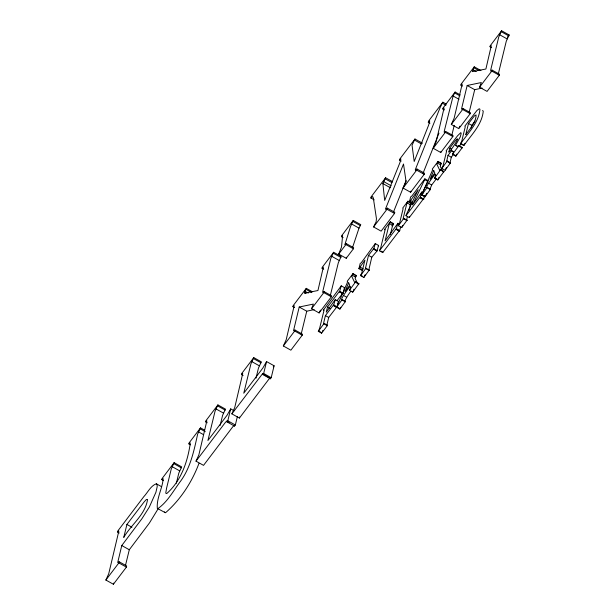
<?xml version="1.0" encoding="UTF-8"?>
<svg xmlns="http://www.w3.org/2000/svg" width="615" height="615" viewBox="0 0 615 615"><rect width="100%" height="100%" fill="white"/><g stroke="black" fill="none" stroke-linecap="round" stroke-linejoin="round"><path stroke-width="0.92" d="M392.301 181.494L385.597 177.758L382.876 183.57L384.683 200.452L399.965 162.544L400.911 158.862L399.566 160.115L401.241 161.053M353.909 289.627L353.963 289.188M117.565 532.06L117.849 530.906L143.825 496.643C147.838 492.407 150.606 485.888 156.325 483.767L157.086 484.597L157.202 486.611L155.949 492.177L149.36 507.006L141.919 518.737L121.77 545.543L117.696 562.556L119.141 561.764L126.675 565.961L126.398 567.115L113.406 584.25L105.872 580.045L108.732 573.734L118.864 530.983L117.565 532.06L119.241 532.997M126.913 524.449L123.746 537.449C130.895 524.841 145.532 514.586 147.546 499.418L146.355 499.511L144.271 501.732L126.913 524.449L131.933 527.247M113.406 584.25L113.683 583.097M105.872 580.045L118.856 562.917L119.141 561.764M125.575 565.047L129.304 549.749L149.46 522.942L158.155 508.751M163.475 480.538L161.799 479.6L162.045 478.593L174.122 462.665L181.663 466.87L178.811 473.112L176.336 483.282M190.558 444.822L188.882 443.884L190.181 442.831L190.181 443.976C187.444 462.196 180.971 480.984 166.819 493.476L166.073 493.568L165.789 492.838L166.55 488.318L171.278 468.914L174.122 462.665M188.882 443.884L189.128 442.877L200.498 427.879L204.687 430.216M161.799 479.6L163.09 478.562L163.106 479.692C162.006 489.225 156.379 498.773 157.34 508.405L157.963 508.574C167.749 501.74 173.63 490.363 180.725 480.976C190.704 467.223 194.056 450.349 197.653 434.121L200.498 427.879M237.344 416.739L235.337 424.996L234.515 426.08L234.146 425.342L232.785 426.787L203.542 465.363L196.008 461.158L198.853 454.916L206.878 420.806L205.595 421.844L207.263 422.782M205.595 421.844L205.84 420.837L217.91 404.916L225.451 409.113L222.599 415.363L220.147 425.449M234.054 410.743L230.702 408.875L227.035 415.279L207.916 440.501L215.066 411.158L217.91 404.916M234.515 426.08L226.973 421.875L227.804 420.791L230.702 408.875M256.001 378.148L258.461 368.062L261.306 361.812L253.772 357.615L250.928 363.857L243.771 393.2L262.897 367.985L266.564 361.574L274.106 365.779L271.2 377.695L270.377 378.779L270.008 378.048L268.647 379.493L239.404 418.062L231.87 413.864L234.715 407.614L242.74 373.513L241.449 374.55L243.125 375.481M241.449 374.55L241.695 373.543L253.772 357.615M239.404 418.062L239.65 417.055M270.377 378.779L262.836 374.581L263.658 373.49L266.564 361.574M330.293 295.669L338.327 262.728L341.171 256.478L333.638 252.281L330.793 258.523L322.76 291.472L322.767 292.617L324.051 291.595L331.593 295.792L331.347 296.799L319.108 312.935L311.574 308.73L313.373 304.079L299.213 307.016L293.509 330.724L294.931 330.001L302.465 334.206L302.219 335.213L290.88 350.173L283.338 345.968L286.19 339.726L294.216 305.617L292.925 306.662L294.6 307.592M292.925 306.662L293.171 305.647L306.285 288.35L312.151 291.618M283.338 345.968L294.685 331.008L294.931 330.001M323.721 269.186L322.045 268.248L323.336 267.194L317.932 290.549L304.371 293.147L306.285 288.35M301.173 334.083L306.747 311.213L314.173 309.599M322.045 268.248L322.291 267.241L333.638 252.281M311.574 308.73L323.805 292.602L324.051 291.595M319.108 312.935L320.484 310.106M336.797 307.454L333.353 305.294L332.784 305.893L325.412 315.61L323.475 323.713L324.105 323.367L327.395 325.204L327.272 325.712L321.599 333.192L318.309 331.354L319.562 328.579L323.99 310.421L323.982 309.929L323.413 310.398L323.536 309.891L341.256 285.837L344.554 287.674L343.201 293.224L342.77 293.786L339.326 291.618L338.765 292.21L327.495 307.07L326.25 312.197L335.26 299.628L338.55 301.465L337.45 305.986M343.124 237.636L341.448 236.698L341.702 235.66L353.225 220.454L360.767 224.652L359.014 228.119L352.564 247.445M353.225 220.454L350.481 226.712L344.877 244.639L346.13 243.54L353.671 247.745L353.41 248.791L346.214 258.277L338.68 254.08L341.51 247.046L342.617 235.599L341.448 236.698M321.599 333.192L321.722 332.692L318.432 330.855M318.309 331.354L324.105 323.367M338.68 254.08L345.876 244.586L346.13 243.54M326.819 325.181L328.71 317.448L336.643 307.131M357.423 283.223L355.139 278.418L356.3 275.474L353.01 273.637L351.849 276.581L354.501 282.124L354.909 282.493L355.616 281.847L358.906 283.684L352.703 292.163L349.412 290.326L350.619 287.789L350.196 286.313C349.997 286.152 339.011 300.689 342.171 299.582L345.461 301.419L339.872 309.091L333.507 305.617L335.26 299.628M346.214 258.277L346.468 257.231M339.48 291.948L341.256 285.837M353.01 273.637L347.214 281.278L347.606 281.747L346.983 283.438L336.582 307.254L342.171 299.582M339.872 309.091L340.818 307.292M374.197 199.867L370.845 197.999L371.129 196.846L385.597 177.758M352.703 292.163L353.771 290.049M349.412 290.326L355.616 281.847M358.922 268.686L360.19 263.481L361.289 262.713L375.273 243.594L378.563 245.431L376.934 251.105L373.482 248.952L368.493 255.379L365.379 268.678L365.94 268.232L369.231 270.07L363.849 277.465L360.551 275.635L361.797 272.906L364.926 260.091L358.922 268.686L362.212 270.515L363.119 268.793L359.829 266.964M446.229 104.073L442.877 102.205L440.179 107.433L415.302 169.655L415.494 170.37L416.932 168.994L424.465 173.192L424.189 174.345L410.605 192.257L403.071 188.059L406.077 181.679L403.509 163.982L385.582 208.754L385.797 209.423L387.266 208.116L394.807 212.313L394.523 213.467L381.123 231.148L373.582 226.943L376.157 221.715L376.434 218.571L373.336 198.061L372.629 196.516L370.845 197.999M360.551 275.635L365.94 268.232M363.849 277.465L364.71 275.751M376.934 251.105L371.783 257.216L368.669 270.515L369.231 270.07M373.643 249.275L375.273 243.594M373.582 226.943L386.989 209.269L387.266 208.116M399.566 160.115L399.85 158.97L414.971 139.013L422.513 143.218M379.417 250.759L395.983 229.049L399.273 230.886L382.707 252.588L379.417 250.759L380.67 247.983L385.098 229.818L385.09 229.326L384.529 229.795L384.652 229.295L390.325 221.807L393.615 223.645L392.362 226.42L390.379 234.553M382.707 252.588L382.83 252.089L381.185 251.174M399.566 224.183L397.92 223.268L385.098 240.857L389.064 224.583L390.325 221.807M429.962 123.177L428.286 122.239L429.739 120.84L428.64 125.122L414.195 161.514L412.05 145.24L414.971 139.013M400.757 226.95L399.435 231.217L396.137 229.38L397.92 223.268M407.953 201.174L406.707 203.896L403.202 218.287L403.202 218.786L403.763 218.34L407.053 220.178L401.672 227.573L398.382 225.736L399.627 223.014L403.14 208.608L402.679 208.124L407.953 201.174L411.243 203.004L408.906 210.23M398.382 225.736L403.763 218.34M401.672 227.573L402.763 225.344M410.605 192.257L410.889 191.104M403.071 188.059L416.647 170.147L416.932 168.994M428.286 122.239L428.563 121.086L442.877 102.205M424.596 195.67L423.75 199.137L422.651 199.906L409.283 217.541L405.985 215.711L406.215 214.766L418.192 189.827L409.367 202.15L412.657 203.988M409.367 202.15L410.635 196.946L411.75 196.162L424.865 178.857L428.155 180.695L427.971 181.463L424.681 179.626L424.865 178.857M407.368 216.526L406.5 220.624L407.053 220.178M409.283 217.541L409.513 216.603M423.397 199.614L420.099 197.776L421.729 192.095L423.374 193.018M438.08 161.43L436.919 164.374L439.571 169.917L439.979 170.286L440.686 169.64L443.976 171.477L437.78 179.957L434.482 178.119L435.689 175.583L435.266 174.107C435.074 173.945 424.081 188.482 427.24 187.375L430.531 189.212L424.942 196.885L421.652 195.047L421.759 194.609L432.061 171.231L432.676 169.54L432.284 169.071L438.08 161.43L441.37 163.267L440.217 166.211L442.493 171.016M460.151 94.848L455.123 92.042L453.117 96.017L444.245 131.233L444.253 132.379L445.537 131.356L453.078 135.561L452.832 136.568L440.755 152.497L433.221 148.292L436.066 142.042L444.091 107.94L442.8 108.978L444.476 109.916M442.8 108.978L443.046 107.971L455.123 92.042M424.942 196.885L426.725 193.271M421.652 195.047L427.24 187.375M433.221 148.292L445.291 132.363L445.537 131.356M440.755 152.497L441.001 151.482M437.78 179.957L437.888 179.519L434.59 177.681M498.258 74.138L506.283 41.197L509.128 34.955L501.594 30.75L498.75 36.992L490.716 69.941L490.732 71.086L492.008 70.064L499.549 74.261L499.303 75.268L487.072 91.404L479.531 87.207L481.33 82.548L467.169 85.485L461.465 109.193L462.887 108.471L470.429 112.676L470.183 113.683L458.836 128.643L451.302 124.438L454.147 118.195L462.173 84.094L460.881 85.131L462.557 86.062M460.881 85.131L461.127 84.124L474.25 66.82L480.945 70.556M434.482 178.119L440.686 169.64M453.224 151.59L451.579 150.675L448.004 155.387L446.636 161.499L447.197 161.053L450.495 162.89L445.106 170.286L441.816 168.449L443.061 165.719L446.575 151.321L446.113 150.836L457.552 135.784L460.85 132.602L461.158 133.57L460.228 136.976L455.507 145.355L457.975 146.731M451.779 135.438L454.239 125.368M449.757 148.2L448.781 152.189C454.101 147.377 464.963 127.097 449.757 148.2L451.402 149.114M441.816 168.449L447.197 161.053M445.106 170.286L445.975 168.564M451.302 124.438L462.641 109.478L462.887 108.471M453.34 154.526L451.295 157.217L449.934 163.336L450.495 162.89M455.507 145.355L458.006 146.401L458.905 145.609L462.203 147.446L462.096 147.884L455.823 156.164L452.525 154.327L453.501 151.967L451.579 150.675M491.677 47.655L490.009 46.717L491.3 45.664L485.896 69.018L472.335 71.617L474.25 66.82M455.823 156.164L456.791 154.104M452.525 154.327L458.905 145.609M460.543 143.749L461.788 141.019L465.301 126.621L464.84 126.137L476.925 110.508L479.231 108.717L479.969 109.27C478.731 122.846 467.923 133.171 460.543 143.749L463.841 145.586C471.213 135 482.029 124.684 483.259 111.1L482.521 110.554M469.13 112.553L474.703 89.69L482.129 88.068M468.484 123.5L465.747 134.723C469.929 128.827 476.002 122.616 476.102 114.967L474.503 115.789L468.484 123.5L471.774 125.329L471.144 127.928M463.841 145.586L463.948 145.148L462.296 144.225M490.009 46.717L490.255 45.71L501.594 30.75M479.531 87.207L491.769 71.071L492.008 70.064M364.933 275.236L365.087 274.736M446.198 168.056L446.352 167.557M438.979 177.42L438.61 178.335M198.999 463.287C192.111 481.914 180.441 499.818 165.496 512.772L157.34 508.405M423.12 173.092L438.964 133.148M322.483 331.4L322.852 330.416M429.916 189.382L431.699 184.984L436.273 178.957M393.416 212.19L406.046 180.641M351.203 291.164C350.719 290.472 342.74 303.257 345.461 301.419M464.702 143.864L464.925 143.357M424.681 179.626L412.557 204.88L421.729 192.095M422.72 192.41L427.563 182.309M461.719 142.542L459.32 146.385M337.281 303.787L337.589 303.264M459.082 127.636L459.951 126.175M507.429 37.192L509.128 34.955M196.008 461.158L225.251 422.59L226.604 421.144L229.118 422.543M231.87 413.864L262.467 373.843L269.17 377.579M273.275 366.863L274.106 365.779M344.123 288.235L344.554 287.674M391.909 225.889L393.615 223.645M378.202 245.9L378.563 245.431M336.989 300.735L342.617 293.455L339.326 291.618M355.139 277.004L356.3 275.474M409.659 205.095L411.243 203.004M471.774 125.329L475.041 121.024M338.119 302.026L338.55 301.465M405.985 215.711L419.361 198.068L420.099 197.776M443.976 171.477L443.269 172.123M358.906 283.684L358.199 284.33M461.696 147.969L462.203 147.446M429.977 189.712L430.531 189.212M326.834 325.673L327.395 325.204M501.348 31.757L508.889 35.962M499.595 34.724L507.129 38.922M491.769 71.071L499.303 75.268M474.004 67.827L479.024 70.633M472.858 69.703L476.21 71.571M467.169 85.485L474.703 89.69M454.877 93.05L459.905 95.855M453.117 96.017L458.982 99.284M462.641 109.478L470.183 113.683M442.6 103.358L445.952 105.227M445.291 132.363L452.832 136.568M458.798 146.055L462.096 147.884M452.632 153.888L455.923 155.718M448.004 155.387L451.295 157.217M414.695 140.166L421.39 143.902M447.09 161.491L450.388 163.329M437.972 161.876L441.263 163.705M437.319 163.037L440.609 164.874M440.578 170.086L443.869 171.923M416.647 170.147L424.189 174.345M428.409 183.155L431.699 184.984M427.133 187.821L430.423 189.651M421.759 194.609L425.05 196.446M420.46 197.3L423.75 199.137M420.775 197.907L423.243 199.283M385.321 178.911L392.016 182.647M383.683 181.594L391.225 185.799M382.876 183.57L390.417 187.767M410.274 200.413L412.742 201.789M409.721 201.682L412.196 203.058M407.845 201.612L411.135 203.45M407.076 202.904L410.366 204.741M386.989 209.269L394.523 213.467M403.655 218.779L406.946 220.616M390.202 222.307L393.492 224.144M389.433 223.591L392.731 225.428M396.567 228.818L399.858 230.656M352.972 221.5L360.513 225.697M351.473 223.914L359.014 228.119M374.005 248.798L377.295 250.636M373.482 248.952L375.95 250.328M368.493 255.379L371.783 257.216M345.876 244.586L353.41 248.791M365.833 268.678L369.123 270.508M333.392 253.288L340.925 257.485M359.283 268.209L362.573 270.046M331.631 256.247L339.173 260.453M360.659 275.189L362.312 276.112M352.902 274.075L356.193 275.912M352.241 275.243L355.532 277.081M355.508 282.293L358.799 284.122M339.903 291.387L343.201 293.224M343.331 295.361L346.629 297.191M342.063 300.028L345.353 301.857M323.805 292.602L331.347 296.799M306.039 289.358L311.905 292.625M333.937 305.055L337.228 306.893M336.689 306.816L339.157 308.192M304.902 291.233L308.253 293.101M304.356 292.532L306.032 293.463M327.495 307.07L329.963 308.446M325.412 315.61L328.71 317.448M299.213 307.016L306.747 311.213M323.982 323.874L327.272 325.712M294.685 331.008L302.219 335.213M253.526 358.622L261.068 362.827M251.773 361.589L259.307 365.787M263.658 373.49L271.2 377.695M217.664 405.923L225.205 410.12M215.911 408.883L223.445 413.088M227.804 420.791L235.337 424.996M200.252 428.886L205.279 431.684M198.499 431.853L203.519 434.651M173.876 463.679L181.417 467.877M172.115 466.647L179.649 470.852M156.325 483.767L161.353 486.573M121.77 545.543L129.304 549.749M118.856 562.917L126.398 567.115M262.467 373.843L262.836 374.581M226.604 421.144L226.973 421.875M164.559 511.895L164.874 512.602M348.659 282.815L344.954 291.548L349.72 285.26L348.659 282.815M433.736 170.609L430.023 179.342L434.797 173.053L433.736 170.609"/></g></svg>
